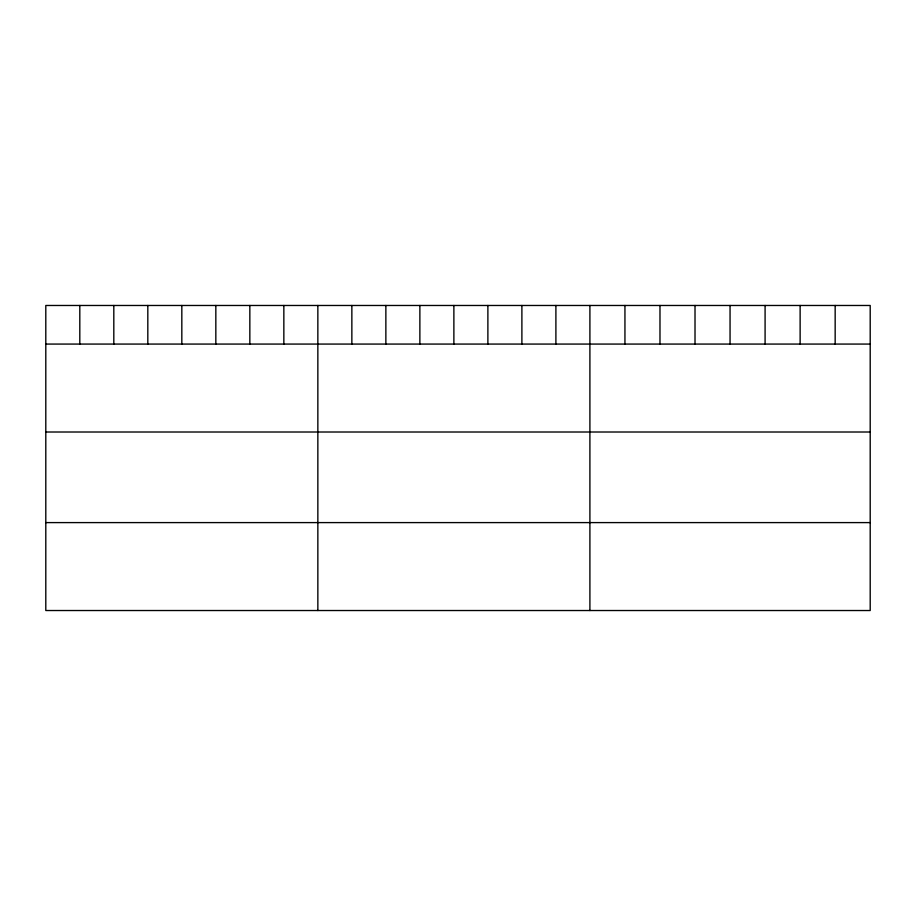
<?xml version="1.0" encoding="UTF-8"?>
<svg xmlns="http://www.w3.org/2000/svg" width="916" height="916" viewBox="0 0 916 916"><rect width="100%" height="100%" fill="white"/><g stroke="black" fill="none" stroke-linecap="round" stroke-linejoin="round"><path stroke-width="1.37" d="M870.2 344.072L870.2 610.525L45.8 610.525L45.8 305.475L870.2 305.475L870.2 344.072L45.8 344.072M45.8 432.009L870.2 432.009M45.8 522.601L870.2 522.601M835.163 305.475L835.163 344.072M800.126 305.475L800.126 344.072M765.089 305.475L765.089 344.072M730.052 305.475L730.052 344.072M695.015 305.475L695.015 344.072M659.978 305.475L659.978 344.072M624.941 305.475L624.941 344.072M589.904 305.475L589.904 610.525M555.898 305.475L555.898 344.072M521.891 305.475L521.891 344.072M487.885 305.475L487.885 344.072M453.878 305.475L453.878 344.072M419.871 305.475L419.871 344.072M385.865 305.475L385.865 344.072M351.858 305.475L351.858 344.072M317.852 305.475L317.852 610.525M283.846 305.475L283.846 344.072M249.839 305.475L249.839 344.072M215.833 305.475L215.833 344.072M181.826 305.475L181.826 344.072M147.82 305.475L147.82 344.072M113.813 305.475L113.813 344.072M79.806 305.475L79.806 344.072"/></g></svg>
